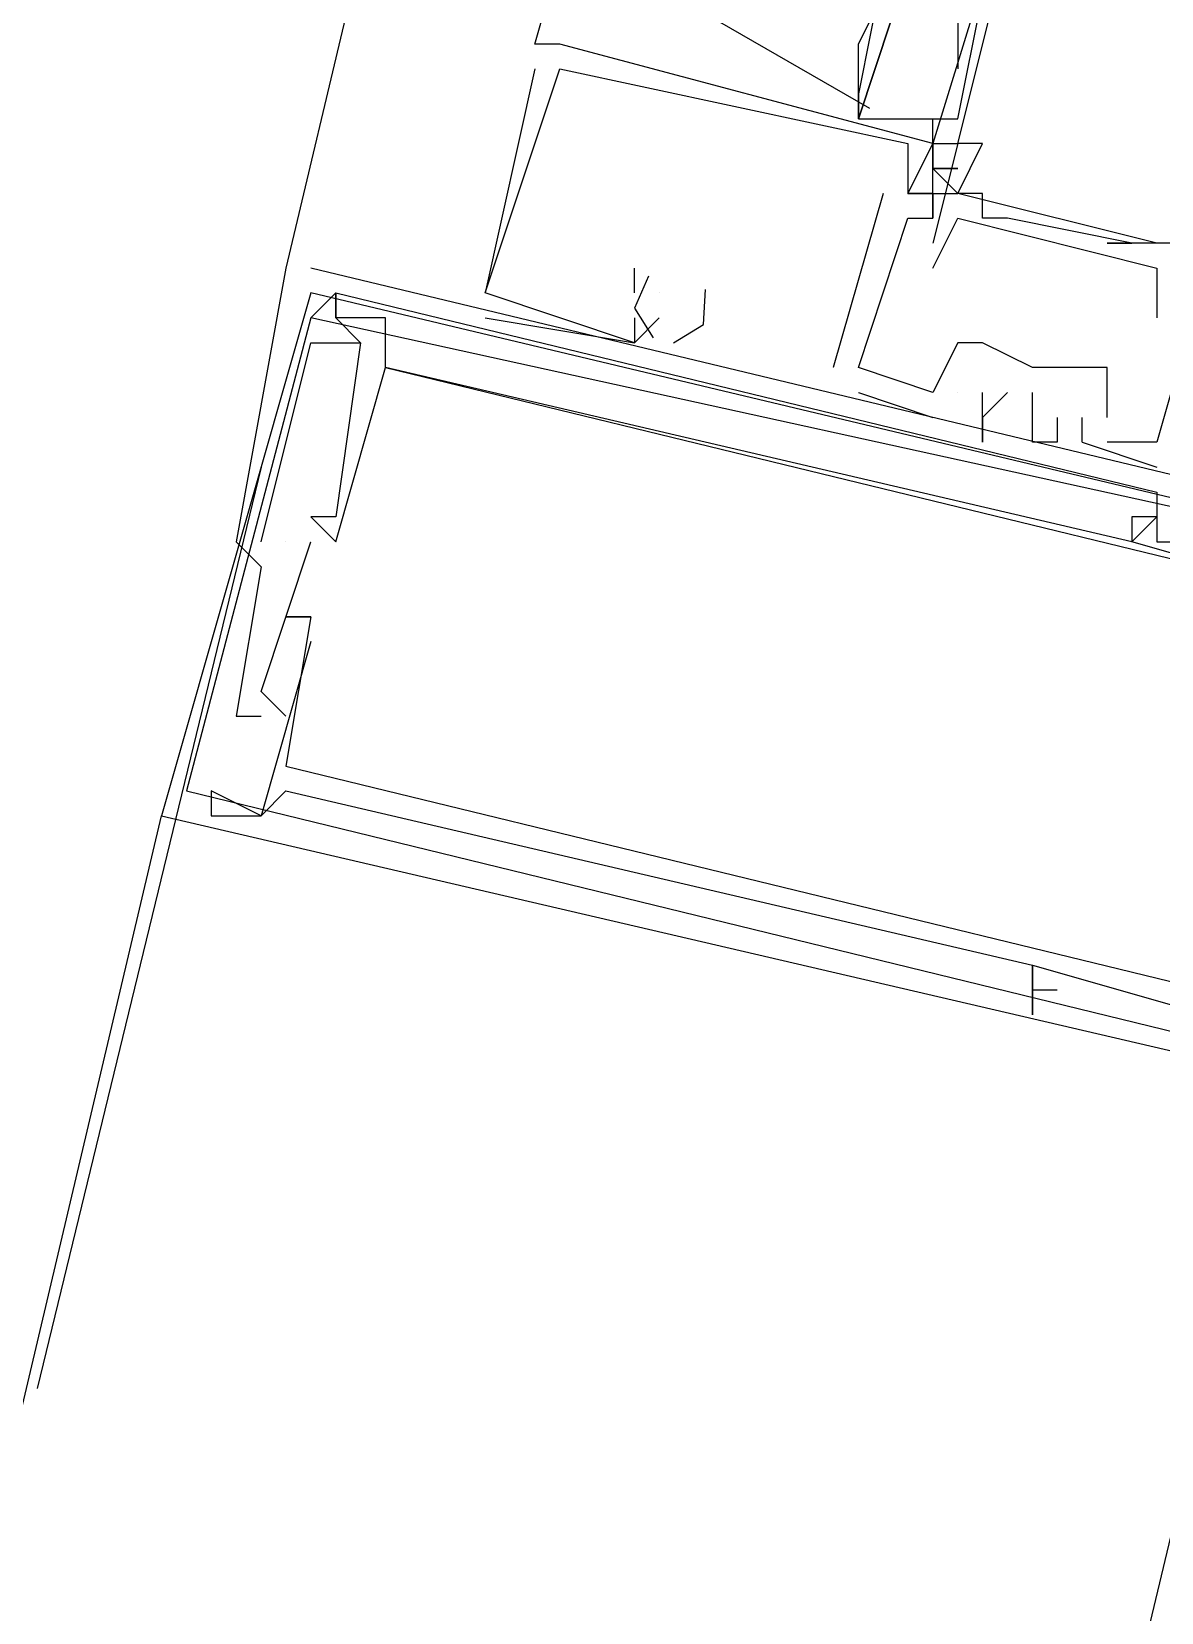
# Model space of a CAD drawing. Header units: feet. Extents: x -84 to 198, y -22 to 181.
# Drawn here: x 132.464 to 133.069, y 97.751 to 98.598 of the extents above; entities that cross this region are included whole.
import ezdxf

# ---------------------------------------------------------------- set-up
doc = ezdxf.new("R2010")
doc.units = ezdxf.units.FT
doc.layers.add('A-LINEA', color=7, linetype='CONTINUOUS')

msp = doc.modelspace()

# ---------------------------------------------------------------- linework, layer by layer
at = {"layer": 'A-LINEA'}
for p, q in [((134.3733, 105.9511), (132.6, 98.4711)), ((132.7333, 98.5911), (132.76, 98.6844)), ((132.96, 98.5511), (132.9733, 98.6178)), ((132.8193, 98.6105), (132.9127, 98.5567)), ((132.96, 98.6044), (132.96, 98.5778)), ((132.7467, 98.5911), (132.7333, 98.5911)), ((132.7467, 98.5911), (132.7333, 98.5911)), ((132.7467, 98.5911), (132.7333, 98.5911)), ((132.7467, 98.5911), (132.7467, 98.5911)), ((132.7467, 98.5911), (132.7467, 98.5911)), ((132.7467, 98.5911), (132.7467, 98.5911)), ((132.7333, 98.5778), (132.7067, 98.4578)), ((132.7333, 98.5778), (132.7067, 98.4578)), ((132.7333, 98.5778), (132.7067, 98.4578)), ((132.7333, 98.5778), (132.7333, 98.5778)), ((132.7333, 98.5778), (132.7333, 98.5778)), ((132.7333, 98.5778), (132.7333, 98.5778)), ((132.7467, 98.5778), (132.7467, 98.5778)), ((132.7467, 98.5778), (132.7467, 98.5778)), ((132.7467, 98.5778), (132.7467, 98.5778)), ((132.7467, 98.5778), (132.7467, 98.5778)), ((132.7467, 98.5778), (132.7467, 98.5778)), ((132.7467, 98.5778), (132.7467, 98.5778)), ((132.9067, 98.5511), (132.9067, 98.5644)), ((132.9467, 98.5378), (132.9467, 98.5511)), ((132.9333, 98.5378), (132.9333, 98.5378)), ((132.9333, 98.5378), (132.9333, 98.5378)), ((132.9333, 98.5378), (132.9333, 98.5378)), ((132.9467, 98.5378), (132.9467, 98.5378)), ((132.9467, 98.5378), (132.9467, 98.5378)), ((132.9467, 98.5378), (132.9467, 98.5378)), ((132.9467, 98.5378), (132.9467, 98.5378)), ((132.9467, 98.5378), (132.9467, 98.5378)), ((132.9467, 98.5378), (132.9467, 98.5378)), ((132.9467, 98.5378), (132.9467, 98.5378)), ((132.96, 98.5378), (132.96, 98.5378)), ((132.96, 98.5378), (132.96, 98.5378)), ((132.9733, 98.5378), (132.9733, 98.5378)), ((132.9467, 98.5244), (132.96, 98.5244)), ((132.9467, 98.5244), (132.9467, 98.5244)), ((132.9467, 98.5244), (132.9467, 98.5244)), ((132.9467, 98.5244), (132.96, 98.5244)), ((132.9467, 98.5244), (132.9467, 98.5244)), ((132.9467, 98.5244), (132.9467, 98.5244)), ((132.9467, 98.5244), (132.96, 98.5244)), ((132.9467, 98.5244), (132.9467, 98.5244)), ((132.9467, 98.5244), (132.9467, 98.5244)), ((132.92, 98.5111), (132.8933, 98.4178)), ((132.92, 98.5111), (132.8933, 98.4178)), ((132.92, 98.5111), (132.8933, 98.4178)), ((132.92, 98.5111), (132.92, 98.5111)), ((132.92, 98.5111), (132.92, 98.5111)), ((132.92, 98.5111), (132.92, 98.5111)), ((132.9333, 98.5111), (132.9333, 98.5111)), ((132.9333, 98.5111), (132.9333, 98.5111)), ((132.9333, 98.5111), (132.9333, 98.5111)), ((132.9333, 98.5111), (132.9333, 98.5111)), ((132.9333, 98.5111), (132.9333, 98.5111)), ((132.9333, 98.5111), (132.9333, 98.5111)), ((132.9467, 98.5111), (132.9467, 98.4978)), ((132.9467, 98.5111), (132.9467, 98.5111)), ((132.9467, 98.5111), (132.9467, 98.5111)), ((132.9467, 98.5111), (132.9467, 98.5111)), ((132.9467, 98.5111), (132.9467, 98.4978)), ((132.9467, 98.5111), (132.9467, 98.5111)), ((132.9467, 98.5111), (132.9467, 98.5111)), ((132.9467, 98.5111), (132.9467, 98.5111)), ((132.9467, 98.5111), (132.9467, 98.4978)), ((132.9467, 98.5111), (132.9467, 98.5111)), ((132.9467, 98.5111), (132.9467, 98.5111)), ((132.9467, 98.5111), (132.9467, 98.5111)), ((132.96, 98.5111), (132.96, 98.5111)), ((133.0667, 98.4844), (132.96, 98.5111)), ((133.0667, 98.4844), (132.96, 98.5111)), ((133.0667, 98.4844), (132.96, 98.5111)), ((132.9733, 98.5111), (132.9733, 98.5111)), ((132.9333, 98.4978), (132.9333, 98.4978)), ((132.9333, 98.4978), (132.9333, 98.4978)), ((132.9333, 98.4978), (132.9333, 98.4978)), ((132.9333, 98.4978), (132.9333, 98.4978)), ((132.9333, 98.4978), (132.9333, 98.4978)), ((132.9333, 98.4978), (132.9333, 98.4978)), ((132.9467, 98.4978), (132.9467, 98.4978)), ((132.9467, 98.4978), (132.9467, 98.4978)), ((132.9467, 98.4978), (132.9467, 98.4978)), ((132.96, 98.4978), (132.96, 98.4978)), ((132.9733, 98.4978), (132.9733, 98.4978)), ((132.9867, 98.4978), (132.9867, 98.4978)), ((132.9467, 98.4844), (132.9467, 98.4844)), ((133.04, 98.4844), (133.04, 98.4844)), ((133.0533, 98.4844), (133.0533, 98.4844)), ((133.0667, 98.4844), (133.0667, 98.4844)), ((132.6, 98.4711), (132.6, 98.4711)), ((132.6, 98.4711), (132.6, 98.4711)), ((132.6, 98.4711), (132.6, 98.4711)), ((132.6133, 98.4711), (132.6133, 98.4711)), ((132.6133, 98.4711), (132.6133, 98.4711)), ((132.6133, 98.4711), (132.6133, 98.4711)), ((132.7867, 98.4578), (132.7867, 98.4711)), ((132.7867, 98.4711), (132.7867, 98.4711)), ((132.7867, 98.4578), (132.7867, 98.4711)), ((132.7867, 98.4711), (132.7867, 98.4711)), ((132.7867, 98.4578), (132.7867, 98.4711)), ((132.7867, 98.4711), (132.7867, 98.4711)), ((132.9467, 98.4711), (132.9467, 98.4711)), ((133.0667, 98.4711), (133.0667, 98.4711)), ((132.6267, 98.4578), (132.6267, 98.4578)), ((132.6267, 98.4578), (132.6267, 98.4578)), ((132.6267, 98.4578), (132.6267, 98.4578)), ((132.6267, 98.4578), (132.6267, 98.4578)), ((132.6267, 98.4578), (132.6267, 98.4578)), ((132.6267, 98.4578), (132.6267, 98.4578)), ((132.7067, 98.4578), (132.7067, 98.4578)), ((132.7067, 98.4578), (132.7067, 98.4578)), ((132.7067, 98.4578), (132.7067, 98.4578)), ((132.7067, 98.4578), (132.7067, 98.4578)), ((132.7067, 98.4578), (132.7067, 98.4578)), ((132.7067, 98.4578), (132.7067, 98.4578)), ((132.7867, 98.4578), (132.7867, 98.4578)), ((132.7867, 98.4578), (132.7867, 98.4578)), ((132.7867, 98.4578), (132.7867, 98.4578)), ((132.8, 98.4578), (132.8, 98.4578)), ((132.8, 98.4578), (132.8, 98.4578)), ((132.8, 98.4578), (132.8, 98.4578)), ((133.0667, 98.4578), (133.0667, 98.4578)), ((132.6133, 98.4444), (132.6133, 98.4444)), ((132.6133, 98.4444), (132.6133, 98.4444)), ((132.6133, 98.4444), (132.6133, 98.4444)), ((132.6267, 98.4444), (132.6267, 98.4444)), ((132.6267, 98.4444), (132.6267, 98.4444)), ((132.6267, 98.4444), (132.6267, 98.4444)), ((132.6267, 98.4444), (132.6267, 98.4444)), ((132.6267, 98.4444), (132.6267, 98.4444)), ((132.6267, 98.4444), (132.6267, 98.4444)), ((132.6267, 98.4444), (132.6267, 98.4444)), ((132.6267, 98.4444), (132.6267, 98.4444)), ((132.6267, 98.4444), (132.6267, 98.4444)), ((132.6533, 98.4444), (132.6533, 98.4444)), ((132.6533, 98.4444), (132.6533, 98.4444)), ((132.6533, 98.4444), (132.6533, 98.4444)), ((132.7067, 98.4444), (132.7067, 98.4444)), ((132.7067, 98.4444), (132.7067, 98.4444)), ((132.7067, 98.4444), (132.7067, 98.4444)), ((132.7867, 98.4444), (132.7867, 98.4444)), ((132.7867, 98.4444), (132.7867, 98.4444)), ((132.7867, 98.4444), (132.7867, 98.4444)), ((132.8, 98.4444), (132.8, 98.4444)), ((132.8, 98.4444), (132.8, 98.4444)), ((132.8, 98.4444), (132.8, 98.4444)), ((133.0667, 98.4444), (133.0667, 98.4444)), ((132.6133, 98.4311), (132.6133, 98.4311)), ((132.6133, 98.4311), (132.6133, 98.4311)), ((132.6133, 98.4311), (132.6133, 98.4311)), ((132.64, 98.4311), (132.64, 98.4311)), ((132.64, 98.4311), (132.64, 98.4311)), ((132.64, 98.4311), (132.64, 98.4311)), ((132.64, 98.4311), (132.64, 98.4311)), ((132.64, 98.4311), (132.64, 98.4311)), ((132.64, 98.4311), (132.64, 98.4311)), ((132.7867, 98.4311), (132.7867, 98.4311)), ((132.7867, 98.4311), (132.7867, 98.4311)), ((132.7867, 98.4311), (132.7867, 98.4311)), ((132.7867, 98.4311), (132.7867, 98.4311)), ((132.7867, 98.4311), (132.7867, 98.4311)), ((132.7867, 98.4311), (132.7867, 98.4311)), ((132.96, 98.4311), (132.96, 98.4311)), ((132.96, 98.4311), (132.96, 98.4311)), ((132.96, 98.4311), (132.96, 98.4311)), ((132.9733, 98.4311), (132.9733, 98.4311)), ((132.9733, 98.4311), (132.9733, 98.4311)), ((132.9733, 98.4311), (132.9733, 98.4311)), ((132.9733, 98.4311), (132.9733, 98.4311)), ((132.6533, 98.4178), (132.6533, 98.4178)), ((132.6533, 98.4178), (132.6533, 98.4178)), ((132.6533, 98.4178), (132.6533, 98.4178)), ((132.6533, 98.4178), (132.6533, 98.4178)), ((132.6533, 98.4178), (132.6533, 98.4178)), ((132.6533, 98.4178), (132.6533, 98.4178)), ((132.8933, 98.4178), (132.8933, 98.4178)), ((132.8933, 98.4178), (132.8933, 98.4178)), ((132.8933, 98.4178), (132.8933, 98.4178)), ((132.9067, 98.4178), (132.9067, 98.4178)), ((132.9067, 98.4178), (132.9067, 98.4178)), ((132.9067, 98.4178), (132.9067, 98.4178)), ((132.9067, 98.4178), (132.9067, 98.4178)), ((132.9067, 98.4178), (132.9067, 98.4178)), ((132.9067, 98.4178), (132.9067, 98.4178)), ((133, 98.4178), (133, 98.4178)), ((133, 98.4178), (133, 98.4178)), ((133, 98.4178), (133, 98.4178)), ((133, 98.4178), (133, 98.4178)), ((133, 98.4178), (133, 98.4178)), ((133.0267, 98.4178), (133.0267, 98.4178)), ((133.0267, 98.4178), (133.0267, 98.4178)), ((133.0267, 98.4178), (133.0267, 98.4178)), ((133.04, 98.4178), (133.04, 98.4178)), ((133.04, 98.4178), (133.04, 98.4178)), ((133.04, 98.4178), (133.04, 98.4178)), ((132.9067, 98.4044), (132.9467, 98.3911)), ((132.9067, 98.4044), (132.9067, 98.4044)), ((132.9067, 98.4044), (132.9467, 98.3911)), ((132.9067, 98.4044), (132.9067, 98.4044)), ((132.9067, 98.4044), (132.9467, 98.3911)), ((132.9067, 98.4044), (132.9067, 98.4044)), ((132.9467, 98.4044), (132.9467, 98.4044)), ((132.9467, 98.4044), (132.9467, 98.4044)), ((132.9467, 98.4044), (132.9467, 98.4044)), ((132.9467, 98.4044), (132.9467, 98.4044)), ((132.9467, 98.4044), (132.9467, 98.4044)), ((132.9467, 98.4044), (132.9467, 98.4044)), ((132.96, 98.4044), (132.96, 98.4044)), ((132.96, 98.4044), (132.96, 98.4044)), ((132.96, 98.4044), (132.96, 98.4044)), ((132.96, 98.4044), (132.96, 98.4044)), ((132.96, 98.4044), (132.96, 98.4044)), ((132.96, 98.4044), (132.96, 98.4044)), ((132.9733, 98.4044), (132.9733, 98.4044)), ((132.9733, 98.4044), (132.9733, 98.4044)), ((132.9733, 98.4044), (132.9733, 98.4044)), ((132.9867, 98.4044), (132.9867, 98.4044)), ((132.9867, 98.4044), (132.9867, 98.4044)), ((132.9867, 98.4044), (132.9867, 98.4044)), ((133, 98.4044), (133, 98.4044)), ((133, 98.4044), (133, 98.4044)), ((133, 98.4044), (133, 98.4044)), ((132.9467, 98.3911), (132.9467, 98.3911)), ((132.9467, 98.3911), (132.9467, 98.3911)), ((132.9467, 98.3911), (132.9467, 98.3911)), ((132.9733, 98.3911), (132.9733, 98.3911)), ((132.9733, 98.3911), (132.9733, 98.3911)), ((132.9733, 98.3911), (132.9733, 98.3911)), ((132.9733, 98.3911), (132.9733, 98.3911)), ((132.9733, 98.3911), (132.9733, 98.3911)), ((132.9733, 98.3911), (132.9733, 98.3911)), ((133.0133, 98.3911), (133.0133, 98.3911)), ((133.0133, 98.3911), (133.0133, 98.3911)), ((133.0133, 98.3911), (133.0133, 98.3911)), ((133.0267, 98.3911), (133.0267, 98.3911)), ((133.0267, 98.3911), (133.0267, 98.3911)), ((133.0267, 98.3911), (133.0267, 98.3911)), ((133.04, 98.3911), (133.04, 98.3911)), ((133.04, 98.3911), (133.04, 98.3911)), ((133.04, 98.3911), (133.04, 98.3911)), ((132.9733, 98.3778), (132.9733, 98.3778)), ((132.9733, 98.3778), (132.9733, 98.3778)), ((132.9733, 98.3778), (132.9733, 98.3778)), ((133, 98.3778), (133, 98.3778)), ((133, 98.3778), (133, 98.3778)), ((133, 98.3778), (133, 98.3778)), ((133.0133, 98.3778), (133.0133, 98.3778)), ((133.0133, 98.3778), (133.0133, 98.3778)), ((133.0133, 98.3778), (133.0133, 98.3778)), ((133.0267, 98.3778), (133.0667, 98.3644)), ((133.0267, 98.3778), (133.0267, 98.3778)), ((133.0267, 98.3778), (133.0667, 98.3644)), ((133.0267, 98.3778), (133.0267, 98.3778)), ((133.0267, 98.3778), (133.0667, 98.3644)), ((133.0267, 98.3778), (133.0267, 98.3778)), ((133.04, 98.3778), (133.04, 98.3778)), ((133.04, 98.3778), (133.04, 98.3778)), ((133.04, 98.3778), (133.04, 98.3778)), ((133.04, 98.3778), (133.04, 98.3778)), ((133.04, 98.3778), (133.04, 98.3778)), ((133.04, 98.3778), (133.04, 98.3778)), ((133.0667, 98.3778), (133.0667, 98.3778)), ((133.0667, 98.3778), (133.0667, 98.3778)), ((133.0667, 98.3778), (133.0667, 98.3778)), ((133.0667, 98.3778), (133.0667, 98.3778)), ((133.0667, 98.3778), (133.0667, 98.3778)), ((133.0667, 98.3778), (133.0667, 98.3778)), ((132.5867, 98.3644), (132.4667, 97.8711)), ((132.5867, 98.3644), (132.4667, 97.8711)), ((133.0667, 98.3644), (133.0667, 98.3644)), ((133.0667, 98.3644), (133.0667, 98.3644)), ((133.0667, 98.3644), (133.0667, 98.3644)), ((133.0667, 98.3511), (133.0667, 98.3511)), ((133.0667, 98.3511), (133.0667, 98.3511)), ((133.0667, 98.3511), (133.0667, 98.3511)), ((132.6133, 98.3378), (132.6133, 98.3378)), ((132.6133, 98.3378), (132.6133, 98.3378)), ((132.6133, 98.3378), (132.6133, 98.3378)), ((132.6267, 98.3378), (132.6267, 98.3378)), ((132.6267, 98.3378), (132.6267, 98.3378)), ((132.6267, 98.3378), (132.6267, 98.3378)), ((133.0533, 98.3378), (133.0533, 98.3378)), ((133.0533, 98.3378), (133.0533, 98.3378)), ((133.0533, 98.3378), (133.0533, 98.3378)), ((133.0667, 98.3378), (133.0667, 98.3378)), ((133.0667, 98.3378), (133.0667, 98.3378)), ((133.0667, 98.3378), (133.0667, 98.3378)), ((133.0667, 98.3378), (133.0667, 98.3378)), ((133.0667, 98.3378), (133.0667, 98.3378)), ((133.0667, 98.3378), (133.0667, 98.3378)), ((132.5733, 98.3244), (132.5733, 98.3244)), ((132.5733, 98.3244), (132.5733, 98.3244)), ((132.5733, 98.3244), (132.5733, 98.3244)), ((132.5867, 98.3244), (132.5867, 98.3244)), ((132.5867, 98.3244), (132.5867, 98.3244)), ((132.5867, 98.3244), (132.5867, 98.3244)), ((132.6, 98.3244), (132.6, 98.3244)), ((132.6, 98.3244), (132.6, 98.3244)), ((132.6, 98.3244), (132.6, 98.3244)), ((132.6, 98.3244), (132.6, 98.3244)), ((132.6, 98.3244), (132.6, 98.3244)), ((132.6, 98.3244), (132.6, 98.3244)), ((132.6133, 98.3244), (132.6133, 98.3244)), ((132.6133, 98.3244), (132.6133, 98.3244)), ((132.6133, 98.3244), (132.6133, 98.3244)), ((132.6267, 98.3244), (132.6267, 98.3244)), ((132.6267, 98.3244), (132.6267, 98.3244)), ((132.6267, 98.3244), (132.6267, 98.3244)), ((133.0533, 98.3244), (133.0533, 98.3244)), ((133.0533, 98.3244), (133.0533, 98.3244)), ((133.0533, 98.3244), (133.0533, 98.3244)), ((133.0533, 98.3244), (133.0533, 98.3244)), ((133.0533, 98.3244), (133.0533, 98.3244)), ((133.0533, 98.3244), (133.0533, 98.3244)), ((133.0667, 98.3244), (133.0667, 98.3244)), ((133.0667, 98.3244), (133.0667, 98.3244)), ((133.0667, 98.3244), (133.0667, 98.3244)), ((132.5867, 98.3111), (132.5867, 98.3111)), ((132.5867, 98.3111), (132.5867, 98.3111)), ((132.5867, 98.3111), (132.5867, 98.3111)), ((132.6, 98.2844), (132.6, 98.2844)), ((132.6, 98.2844), (132.6, 98.2844)), ((132.6, 98.2844), (132.6, 98.2844)), ((132.6, 98.2844), (132.6, 98.2844)), ((132.6, 98.2844), (132.6, 98.2844)), ((132.6, 98.2844), (132.6, 98.2844)), ((132.6133, 98.2844), (132.6133, 98.2844)), ((132.6133, 98.2844), (132.6133, 98.2844)), ((132.6133, 98.2844), (132.6133, 98.2844)), ((132.6133, 98.2844), (132.6133, 98.2844)), ((132.6133, 98.2844), (132.6133, 98.2844)), ((132.6133, 98.2844), (132.6133, 98.2844)), ((132.6133, 98.2844), (132.6133, 98.2844)), ((132.6133, 98.2844), (132.6133, 98.2844)), ((132.6133, 98.2844), (132.6133, 98.2844)), ((132.6133, 98.2844), (132.6133, 98.2844)), ((132.6133, 98.2844), (132.6133, 98.2844)), ((132.6133, 98.2844), (132.6133, 98.2844)), ((132.6133, 98.2711), (132.6133, 98.2711)), ((132.6133, 98.2711), (132.6133, 98.2711)), ((132.6133, 98.2711), (132.6133, 98.2711)), ((132.6133, 98.2711), (132.6133, 98.2711)), ((132.6133, 98.2711), (132.6133, 98.2711)), ((132.6133, 98.2711), (132.6133, 98.2711)), ((132.5867, 98.2444), (132.5867, 98.2444)), ((132.5867, 98.2444), (132.5867, 98.2444)), ((132.5867, 98.2444), (132.5867, 98.2444)), ((132.5733, 98.2311), (132.5733, 98.2311)), ((132.5733, 98.2311), (132.5733, 98.2311)), ((132.5733, 98.2311), (132.5733, 98.2311)), ((132.5867, 98.2311), (132.5867, 98.2311)), ((132.5867, 98.2311), (132.5867, 98.2311)), ((132.5867, 98.2311), (132.5867, 98.2311)), ((132.6, 98.2311), (132.6, 98.2311)), ((132.6, 98.2311), (132.6, 98.2311)), ((132.6, 98.2311), (132.6, 98.2311)), ((132.6, 98.2044), (132.6, 98.2044)), ((132.6, 98.2044), (132.6, 98.2044)), ((132.6, 98.2044), (132.6, 98.2044)), ((132.6, 98.2044), (132.6, 98.2044)), ((132.6, 98.2044), (132.6, 98.2044)), ((132.6, 98.2044), (132.6, 98.2044)), ((132.56, 98.1911), (132.56, 98.1911)), ((132.56, 98.1911), (132.56, 98.1911)), ((132.56, 98.1911), (132.56, 98.1911)), ((132.56, 98.1911), (132.56, 98.1911)), ((132.56, 98.1911), (132.56, 98.1911)), ((132.56, 98.1911), (132.56, 98.1911)), ((132.6, 98.1911), (132.6, 98.1911)), ((132.6, 98.1911), (132.6, 98.1911)), ((132.6, 98.1911), (132.6, 98.1911)), ((132.6, 98.1911), (132.6, 98.1911)), ((132.6, 98.1911), (132.6, 98.1911)), ((132.6, 98.1911), (132.6, 98.1911)), ((131.6933, 94.6178), (132.5333, 98.1778)), ((132.56, 98.1778), (132.56, 98.1778)), ((132.56, 98.1778), (132.56, 98.1778)), ((132.56, 98.1778), (132.56, 98.1778)), ((132.56, 98.1778), (132.56, 98.1778)), ((132.56, 98.1778), (132.56, 98.1778)), ((132.56, 98.1778), (132.56, 98.1778)), ((132.5867, 98.1778), (132.5867, 98.1778)), ((132.5867, 98.1778), (132.5867, 98.1778)), ((132.5867, 98.1778), (132.5867, 98.1778)), ((132.5867, 98.1778), (132.5867, 98.1778)), ((132.5867, 98.1778), (132.5867, 98.1778)), ((132.5867, 98.1778), (132.5867, 98.1778)), ((132.5867, 98.1778), (132.5867, 98.1778)), ((132.5867, 98.1778), (132.5867, 98.1778)), ((132.5867, 98.1778), (132.5867, 98.1778)), ((132.5867, 98.1778), (132.5867, 98.1778)), ((132.5867, 98.1778), (132.5867, 98.1778)), ((132.5867, 98.1778), (132.5867, 98.1778)), ((133, 98.0978), (133, 98.0978)), ((133, 98.0978), (133, 98.0978)), ((133, 98.0978), (133, 98.0978)), ((133, 98.0978), (133, 98.0978)), ((133, 98.0978), (133, 98.0978)), ((133, 98.0978), (133, 98.0978)), ((133, 98.0978), (133, 98.0978)), ((133, 98.0978), (133, 98.0978)), ((133, 98.0978), (133, 98.0978)), ((133, 98.0978), (133, 98.0978)), ((133, 98.0978), (133, 98.0978)), ((133, 98.0978), (133, 98.0978)), ((133, 98.0844), (133, 98.0844)), ((133, 98.0844), (133, 98.0844)), ((133, 98.0844), (133, 98.0844)), ((133, 98.0844), (133, 98.0844)), ((133, 98.0844), (133, 98.0844)), ((133, 98.0844), (133, 98.0844)), ((133, 98.0844), (133, 98.0844)), ((133, 98.0844), (133, 98.0844)), ((133, 98.0844), (133, 98.0844)), ((133, 98.0844), (133, 98.0844)), ((133, 98.0844), (133, 98.0844)), ((133, 98.0844), (133, 98.0844)), ((133, 98.0844), (133, 98.0844)), ((133, 98.0844), (133, 98.0844)), ((133, 98.0844), (133, 98.0844)), ((133, 98.0844), (133, 98.0844)), ((133, 98.0844), (133, 98.0844)), ((133, 98.0844), (133, 98.0844)), ((133.0133, 98.0844), (133.0133, 98.0844)), ((133.0133, 98.0844), (133.0133, 98.0844)), ((133.0133, 98.0844), (133.0133, 98.0844)), ((133.0133, 98.0844), (133.0133, 98.0844)), ((133.0133, 98.0844), (133.0133, 98.0844)), ((133.0133, 98.0844), (133.0133, 98.0844)), ((133, 98.0711), (133, 98.0711)), ((133, 98.0711), (133, 98.0711)), ((133, 98.0711), (133, 98.0711)), ((133, 98.0711), (133, 98.0711)), ((133, 98.0711), (133, 98.0711)), ((133, 98.0711), (133, 98.0711))]:
    msp.add_line(p, q, dxfattribs=at)
for points in [[(133, 98.7111), (132.9467, 98.5378), (132.96, 98.5378), (132.9467, 98.4844)], [(132.96, 98.5378), (133, 98.6978), (133.0133, 98.7111), (133.0133, 98.6844), (133.0133, 98.6844)], [(133.1067, 98.6578), (133.12, 98.6844), (133.1333, 98.6711), (133.0933, 98.5111), (133.08, 98.5111), (133.08, 98.4844), (133.0667, 98.4844), (133.04, 98.4844), (133.0533, 98.4844), (132.9867, 98.4978), (132.9733, 98.4978), (132.9733, 98.5111), (132.96, 98.5111), (132.9733, 98.5378), (132.96, 98.5378)], [(132.9733, 98.6178), (132.9333, 98.6311), (132.9067, 98.5511), (132.96, 98.5511)], [(132.92, 98.6311), (132.92, 98.6311), (132.9067, 98.5644), (132.9067, 98.5511), (132.9333, 98.6311), (132.92, 98.6311), (132.92, 98.6311)], [(132.9067, 98.5644), (132.9067, 98.5911), (132.92, 98.6178), (132.92, 98.6311), (132.92, 98.6311)], [(133.04, 98.3911), (133.04, 98.4178), (133.0267, 98.4178), (133, 98.4178), (132.9733, 98.4311), (132.96, 98.4311), (132.9467, 98.4044), (132.9067, 98.4178), (132.9333, 98.4978), (132.9467, 98.4978), (132.9467, 98.5111), (132.9333, 98.5111), (132.9467, 98.5378), (132.9467, 98.5244), (132.9467, 98.5378), (132.7467, 98.5911)], [(133.04, 98.3911), (133.04, 98.4178), (133.0267, 98.4178), (133, 98.4178), (132.9733, 98.4311), (132.96, 98.4311), (132.9467, 98.4044), (132.9067, 98.4178), (132.9333, 98.4978), (132.9467, 98.4978), (132.9467, 98.5111), (132.9333, 98.5111), (132.9467, 98.5378), (132.9467, 98.5244), (132.9467, 98.5378), (132.7467, 98.5911)], [(133.04, 98.3911), (133.04, 98.4178), (133.0267, 98.4178), (133, 98.4178), (132.9733, 98.4311), (132.96, 98.4311), (132.9467, 98.4044), (132.9067, 98.4178), (132.9333, 98.4978), (132.9467, 98.4978), (132.9467, 98.5111), (132.9333, 98.5111), (132.9467, 98.5378), (132.9467, 98.5244), (132.9467, 98.5378), (132.7467, 98.5911)], [(132.7867, 98.4444), (132.7867, 98.4311), (132.7067, 98.4578), (132.7467, 98.5778), (132.9333, 98.5378), (132.9333, 98.5111)], [(132.7867, 98.4444), (132.7867, 98.4311), (132.7067, 98.4578), (132.7467, 98.5778), (132.9333, 98.5378), (132.9333, 98.5111)], [(132.7867, 98.4444), (132.7867, 98.4311), (132.7067, 98.4578), (132.7467, 98.5778), (132.9333, 98.5378), (132.9333, 98.5111)], [(132.9467, 98.5378), (132.9467, 98.5378), (132.9333, 98.5111), (132.9467, 98.5111), (132.9467, 98.5378)], [(132.9467, 98.5378), (132.9467, 98.5378), (132.9333, 98.5111), (132.9467, 98.5111), (132.9467, 98.5378)], [(132.9467, 98.5378), (132.9467, 98.5378), (132.9333, 98.5111), (132.9467, 98.5111), (132.9467, 98.5378)], [(132.96, 98.5244), (132.9467, 98.5244), (132.96, 98.5244)], [(132.9467, 98.5244), (132.96, 98.5111), (132.9467, 98.5244), (132.96, 98.5244)], [(132.96, 98.5244), (132.9467, 98.5244), (132.96, 98.5244)], [(132.9467, 98.5244), (132.96, 98.5111), (132.9467, 98.5244), (132.96, 98.5244)], [(132.96, 98.5244), (132.9467, 98.5244), (132.96, 98.5244)], [(132.9467, 98.5244), (132.96, 98.5111), (132.9467, 98.5244), (132.96, 98.5244)], [(132.9467, 98.5111), (132.9467, 98.5111), (132.96, 98.5111)], [(132.9467, 98.5111), (132.9467, 98.5111), (132.96, 98.5111)], [(132.9467, 98.5111), (132.9467, 98.5111), (132.96, 98.5111)], [(132.9467, 98.4711), (132.96, 98.4978), (133.0667, 98.4711), (133.0667, 98.4444)], [(133.08, 98.3644), (133.1067, 98.4978), (133.0933, 98.4978), (133.0933, 98.4844), (133.0933, 98.4978), (133.1067, 98.4978), (133.0933, 98.4711), (133.0667, 98.3778), (133.04, 98.3778)], [(133.08, 98.3644), (133.1067, 98.4978), (133.0933, 98.4978), (133.0933, 98.4844), (133.0933, 98.4978), (133.1067, 98.4978), (133.0933, 98.4711), (133.0667, 98.3778), (133.04, 98.3778)], [(133.08, 98.3644), (133.1067, 98.4978), (133.0933, 98.4978), (133.0933, 98.4844), (133.0933, 98.4978), (133.1067, 98.4978), (133.0933, 98.4711), (133.0667, 98.3778), (133.04, 98.3778)], [(132.6, 98.4711), (132.5733, 98.3244), (132.5867, 98.3111), (132.5733, 98.2311), (132.5867, 98.2311)], [(132.6, 98.4711), (132.5733, 98.3244), (132.5867, 98.3111), (132.5733, 98.2311), (132.5867, 98.2311)], [(132.6, 98.4711), (132.5733, 98.3244), (132.5867, 98.3111), (132.5733, 98.2311), (132.5867, 98.2311)], [(133.2667, 98.3111), (133.28, 98.3111), (132.6133, 98.4711)], [(133.2667, 98.3111), (133.28, 98.3111), (132.6133, 98.4711)], [(133.2667, 98.3111), (133.28, 98.3111), (132.6133, 98.4711)], [(132.7943, 98.4668), (132.7867, 98.4496), (132.7968, 98.4337)], [(132.7943, 98.4668), (132.7867, 98.4496), (132.7968, 98.4337)], [(132.7943, 98.4668), (132.7867, 98.4496), (132.7968, 98.4337)], [(132.6133, 98.4578), (132.5333, 98.1778), (133.1067, 98.0444), (133.1733, 98.3244), (132.6133, 98.4578)], [(133.1467, 98.2978), (133.0533, 98.3244), (133.0667, 98.3378), (133.0533, 98.3378), (133.0533, 98.3244), (132.6533, 98.4178), (132.6533, 98.4444), (132.6267, 98.4444), (132.6267, 98.4578), (132.6267, 98.4444), (132.64, 98.4311), (132.6267, 98.3378), (132.6133, 98.3378), (132.6267, 98.3244), (132.6533, 98.4178), (133.1467, 98.2978), (133.12, 98.2044)], [(132.6133, 98.4444), (132.6267, 98.4578), (133.0667, 98.3511), (133.0667, 98.3378), (133.0667, 98.3244), (133.08, 98.3244), (133.08, 98.3511), (133.16, 98.3244), (133.12, 98.1111), (133.1067, 98.1111), (133.12, 98.1111)], [(133.1467, 98.2978), (133.0533, 98.3244), (133.0667, 98.3378), (133.0533, 98.3378), (133.0533, 98.3244), (132.6533, 98.4178), (132.6533, 98.4444), (132.6267, 98.4444), (132.6267, 98.4578), (132.6267, 98.4444), (132.64, 98.4311), (132.6267, 98.3378), (132.6133, 98.3378), (132.6267, 98.3244), (132.6533, 98.4178), (133.1467, 98.2978), (133.12, 98.2044)], [(132.6133, 98.4444), (132.6267, 98.4578), (133.0667, 98.3511), (133.0667, 98.3378), (133.0667, 98.3244), (133.08, 98.3244), (133.08, 98.3511), (133.16, 98.3244), (133.12, 98.1111), (133.1067, 98.1111), (133.12, 98.1111)], [(133.1467, 98.2978), (133.0533, 98.3244), (133.0667, 98.3378), (133.0533, 98.3378), (133.0533, 98.3244), (132.6533, 98.4178), (132.6533, 98.4444), (132.6267, 98.4444), (132.6267, 98.4578), (132.6267, 98.4444), (132.64, 98.4311), (132.6267, 98.3378), (132.6133, 98.3378), (132.6267, 98.3244), (132.6533, 98.4178), (133.1467, 98.2978), (133.12, 98.2044)], [(132.6133, 98.4444), (132.6267, 98.4578), (133.0667, 98.3511), (133.0667, 98.3378), (133.0667, 98.3244), (133.08, 98.3244), (133.08, 98.3511), (133.16, 98.3244), (133.12, 98.1111), (133.1067, 98.1111), (133.12, 98.1111)], [(132.8, 98.4578), (132.8, 98.4578), (132.8, 98.4578)], [(132.8, 98.4578), (132.8, 98.4578), (132.8, 98.4578)], [(132.8, 98.4578), (132.8, 98.4578), (132.8, 98.4578)], [(132.8077, 98.4311), (132.8238, 98.4408), (132.8248, 98.4596)], [(132.8077, 98.4311), (132.8238, 98.4408), (132.8248, 98.4596)], [(132.8077, 98.4311), (132.8238, 98.4408), (132.8248, 98.4596)], [(132.6133, 98.4444), (132.5467, 98.1911), (133.0933, 98.0578), (133.16, 98.3244), (132.6133, 98.4444)], [(132.5867, 98.3244), (132.6133, 98.4311), (132.64, 98.4311), (132.6267, 98.4444)], [(132.5867, 98.3244), (132.6133, 98.4311), (132.64, 98.4311), (132.6267, 98.4444)], [(132.5867, 98.3244), (132.6133, 98.4311), (132.64, 98.4311), (132.6267, 98.4444)], [(132.7067, 98.4444), (132.7867, 98.4311), (132.8, 98.4444)], [(132.7067, 98.4444), (132.7867, 98.4311), (132.8, 98.4444)], [(132.7067, 98.4444), (132.7867, 98.4311), (132.8, 98.4444)], [(133.0267, 98.4178), (133, 98.4178), (133, 98.4178), (132.9733, 98.4311)], [(132.9867, 98.4044), (132.9733, 98.3911), (132.9733, 98.3778), (132.9733, 98.3911), (132.9733, 98.4044), (132.9733, 98.4044)], [(132.9867, 98.4044), (132.9733, 98.3911), (132.9733, 98.3778), (132.9733, 98.3911), (132.9733, 98.4044), (132.9733, 98.4044)], [(132.9867, 98.4044), (132.9733, 98.3911), (132.9733, 98.3778), (132.9733, 98.3911), (132.9733, 98.4044), (132.9733, 98.4044)], [(133.0133, 98.3911), (133.0133, 98.3778), (133, 98.3778), (133, 98.4044), (133, 98.4044)], [(133.0133, 98.3911), (133.0133, 98.3778), (133, 98.3778), (133, 98.4044), (133, 98.4044)], [(133.0133, 98.3911), (133.0133, 98.3778), (133, 98.3778), (133, 98.4044), (133, 98.4044)], [(133.0267, 98.3778), (133.0267, 98.3911), (133.0267, 98.3911)], [(133.0267, 98.3778), (133.0267, 98.3911), (133.0267, 98.3911)], [(133.0267, 98.3778), (133.0267, 98.3911), (133.0267, 98.3911)], [(133.0667, 98.3378), (133.0533, 98.3378), (133.0533, 98.3378), (133.0533, 98.3244)], [(133.0667, 98.3378), (133.0533, 98.3378), (133.0533, 98.3378), (133.0533, 98.3244)], [(133.0667, 98.3378), (133.0533, 98.3378), (133.0533, 98.3378), (133.0533, 98.3244)], [(132.6, 98.2311), (132.5867, 98.2444), (132.6133, 98.3244)], [(132.6, 98.2311), (132.5867, 98.2444), (132.6133, 98.3244)], [(132.6, 98.2311), (132.5867, 98.2444), (132.6133, 98.3244)], [(132.6133, 98.2844), (132.6, 98.2844), (132.6133, 98.2844), (132.6, 98.2044), (133.0933, 98.0844), (133.12, 98.1644), (133.12, 98.1644), (133.12, 98.1644)], [(132.6133, 98.2844), (132.6, 98.2844), (132.6133, 98.2844), (132.6, 98.2044), (133.0933, 98.0844), (133.12, 98.1644), (133.12, 98.1644), (133.12, 98.1644)], [(132.6133, 98.2844), (132.6, 98.2844), (132.6133, 98.2844), (132.6, 98.2044), (133.0933, 98.0844), (133.12, 98.1644), (133.12, 98.1644), (133.12, 98.1644)], [(132.6133, 98.2844), (132.6, 98.2844), (132.6133, 98.2844), (132.6, 98.2044), (133.0933, 98.0844), (133.12, 98.1644), (133.12, 98.1644), (133.12, 98.1644)], [(132.6133, 98.2844), (132.6, 98.2844), (132.6133, 98.2844), (132.6, 98.2044), (133.0933, 98.0844), (133.12, 98.1644), (133.12, 98.1644), (133.12, 98.1644)], [(132.6133, 98.2844), (132.6, 98.2844), (132.6133, 98.2844), (132.6, 98.2044), (133.0933, 98.0844), (133.12, 98.1644), (133.12, 98.1644), (133.12, 98.1644)], [(132.6133, 98.2711), (132.5867, 98.1778), (132.56, 98.1911), (132.56, 98.1778), (132.5867, 98.1778), (132.6, 98.1911), (133, 98.0978), (133, 98.0844), (133, 98.0711)], [(132.6133, 98.2711), (132.5867, 98.1778), (132.56, 98.1911), (132.56, 98.1778), (132.5867, 98.1778), (132.6, 98.1911), (133, 98.0978), (133, 98.0844), (133, 98.0711)], [(132.6133, 98.2711), (132.5867, 98.1778), (132.56, 98.1911), (132.56, 98.1778), (132.5867, 98.1778), (132.6, 98.1911), (133, 98.0978), (133, 98.0844), (133, 98.0711)], [(132.6133, 98.2711), (132.5867, 98.1778), (132.56, 98.1911), (132.56, 98.1778), (132.5867, 98.1778), (132.6, 98.1911), (133, 98.0978), (133, 98.0844), (133, 98.0711)], [(132.6133, 98.2711), (132.5867, 98.1778), (132.56, 98.1911), (132.56, 98.1778), (132.5867, 98.1778), (132.6, 98.1911), (133, 98.0978), (133, 98.0844), (133, 98.0711)], [(132.6133, 98.2711), (132.5867, 98.1778), (132.56, 98.1911), (132.56, 98.1778), (132.5867, 98.1778), (132.6, 98.1911), (133, 98.0978), (133, 98.0844), (133, 98.0711)], [(132.28, 94.3644), (133.1733, 98.1511), (133.16, 98.1511), (132.2533, 94.3644), (132.2667, 94.3644), (132.28, 94.3644)], [(133.0133, 98.0844), (133, 98.0844), (133, 98.0978), (133.0933, 98.0711)], [(133, 98.0711), (133, 98.0844), (133, 98.0844), (133, 98.0978)], [(133.0133, 98.0844), (133, 98.0844), (133, 98.0978), (133.0933, 98.0711)], [(133, 98.0711), (133, 98.0844), (133, 98.0844), (133, 98.0978)], [(133.0133, 98.0844), (133, 98.0844), (133, 98.0978), (133.0933, 98.0711)], [(133, 98.0711), (133, 98.0844), (133, 98.0844), (133, 98.0978)], [(133.0133, 98.0844), (133, 98.0844), (133, 98.0978), (133.0933, 98.0711)], [(133, 98.0711), (133, 98.0844), (133, 98.0844), (133, 98.0978)], [(133.0133, 98.0844), (133, 98.0844), (133, 98.0978), (133.0933, 98.0711)], [(133, 98.0711), (133, 98.0844), (133, 98.0844), (133, 98.0978)], [(133.0133, 98.0844), (133, 98.0844), (133, 98.0978), (133.0933, 98.0711)], [(133, 98.0711), (133, 98.0844), (133, 98.0844), (133, 98.0978)]]:
    msp.add_lwpolyline(points, dxfattribs=at)

doc.saveas('drawing.dxf')
